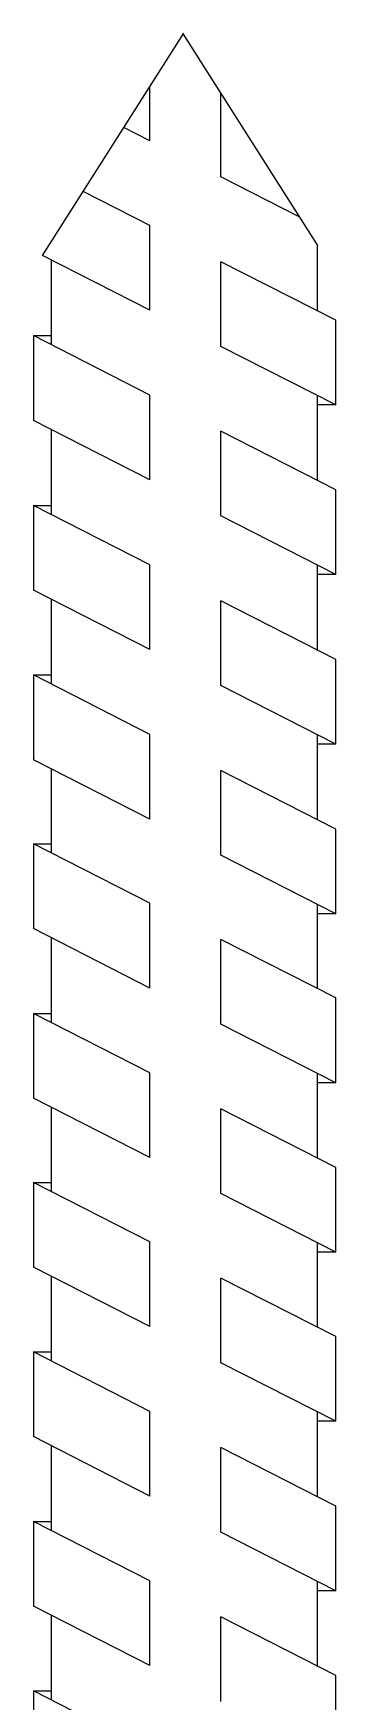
# Model space of a CAD drawing. Header units: millimetres. Extents: x -1985 to 969, y 203 to 500.
# Drawn here: x -1817.583 to -1817.083, y 473.484 to 476.241 of the extents above; entities that cross this region are included whole.
import ezdxf

# ---------------------------------------------------------------- set-up
doc = ezdxf.new("R2010")
doc.units = ezdxf.units.MM
doc.layers.add('ШПАЛА', color=7, linetype='Continuous')

# ---------------------------------------------------------------- blocks, each defined once
blk = doc.blocks.new('Анкер витой')
at = {"color": 252}
for p, q in [((-147934.1, -7285.29), (-147922.95, -7267.76)), ((-147911.34, -7286.12), (-147923.01, -7267.76)), ((-147920.22, -7276.64), (-147918.07, -7275.54)), ((-147932.61, -7282.95), (-147926.07, -7279.62)), ((-147920.22, -7283.65), (-147914.7, -7280.83)), ((-147935.58, -7291.47), (-147926.07, -7286.63)), ((-147920.22, -7290.65), (-147911.34, -7286.12)), ((-147935.58, -7298.47), (-147935.58, -7291.47)), ((-147935.58, -7298.47), (-147926.07, -7293.63)), ((-147920.22, -7297.66), (-147910.58, -7292.74)), ((-147910.58, -7292.74), (-147912.09, -7292.74)), ((-147910.58, -7292.74), (-147910.58, -7299.74)), ((-147935.58, -7298.47), (-147934.09, -7298.47)), ((-147920.22, -7304.66), (-147910.58, -7299.74)), ((-147935.58, -7305.48), (-147926.07, -7300.64)), ((-147935.58, -7312.48), (-147935.58, -7305.48)), ((-147920.22, -7311.68), (-147910.58, -7306.77)), ((-147910.58, -7306.77), (-147912.09, -7306.77)), ((-147910.58, -7306.77), (-147910.58, -7313.77)), ((-147935.58, -7312.48), (-147926.07, -7307.64)), ((-147935.58, -7312.48), (-147934.09, -7312.48)), ((-147920.22, -7318.68), (-147910.58, -7313.77)), ((-147935.58, -7319.51), (-147926.07, -7314.66)), ((-147935.58, -7326.51), (-147935.58, -7319.51)), ((-147920.22, -7325.69), (-147910.58, -7320.78)), ((-147910.58, -7320.78), (-147912.09, -7320.78)), ((-147910.58, -7320.78), (-147910.58, -7327.78)), ((-147935.58, -7326.51), (-147926.07, -7321.66)), ((-147935.58, -7326.51), (-147934.09, -7326.51)), ((-147920.22, -7332.69), (-147910.58, -7327.78)), ((-147935.58, -7333.52), (-147926.07, -7328.67)), ((-147935.58, -7340.52), (-147935.58, -7333.52)), ((-147920.22, -7339.65), (-147910.58, -7334.73)), ((-147910.58, -7334.73), (-147912.09, -7334.73)), ((-147910.58, -7334.73), (-147910.58, -7341.73)), ((-147935.58, -7340.52), (-147926.07, -7335.67)), ((-147935.58, -7340.52), (-147934.09, -7340.52)), ((-147920.22, -7346.65), (-147910.58, -7341.73)), ((-147935.58, -7347.47), (-147926.07, -7342.63)), ((-147935.58, -7354.47), (-147935.58, -7347.47)), ((-147920.22, -7353.66), (-147910.58, -7348.74)), ((-147910.58, -7348.74), (-147912.09, -7348.74)), ((-147910.58, -7348.74), (-147910.58, -7355.74)), ((-147935.58, -7354.47), (-147926.07, -7349.63)), ((-147935.58, -7354.47), (-147934.09, -7354.47)), ((-147935.58, -7361.48), (-147926.07, -7356.64)), ((-147920.22, -7360.66), (-147910.58, -7355.74)), ((-147935.58, -7368.48), (-147935.58, -7361.48)), ((-147935.58, -7368.48), (-147926.07, -7363.64)), ((-147920.22, -7367.63), (-147910.58, -7362.71)), ((-147910.58, -7362.71), (-147912.09, -7362.71)), ((-147910.58, -7362.71), (-147910.58, -7369.71)), ((-147935.58, -7368.48), (-147934.09, -7368.48)), ((-147935.58, -7375.45), (-147926.07, -7370.61)), ((-147920.22, -7374.63), (-147910.58, -7369.71)), ((-147935.58, -7382.45), (-147935.58, -7375.45)), ((-147935.58, -7382.45), (-147926.07, -7377.61)), ((-147920.22, -7381.64), (-147910.58, -7376.72)), ((-147910.58, -7376.72), (-147912.09, -7376.72)), ((-147910.58, -7376.72), (-147910.58, -7383.72)), ((-147935.58, -7382.45), (-147934.09, -7382.45)), ((-147935.58, -7389.46), (-147926.07, -7384.62)), ((-147920.22, -7388.64), (-147910.58, -7383.72)), ((-147935.58, -7396.46), (-147935.58, -7389.46)), ((-147920.22, -7395.63), (-147910.58, -7390.72)), ((-147910.58, -7390.72), (-147912.09, -7390.72)), ((-147910.58, -7390.72), (-147910.58, -7397.72)), ((-147935.58, -7396.46), (-147926.07, -7391.62)), ((-147935.58, -7396.46), (-147934.09, -7396.46)), ((-147920.22, -7402.63), (-147910.58, -7397.72)), ((-147935.58, -7403.46), (-147926.07, -7398.61)), ((-147935.58, -7410.46), (-147935.58, -7403.46)), ((-147935.58, -7417.47), (-147910.58, -7404.73)), ((-147910.58, -7404.73), (-147912.09, -7404.73)), ((-147910.58, -7404.73), (-147910.58, -7411.73))]:
    blk.add_line(p, q, dxfattribs=at)
at = {"layer": 'ШПАЛА', "color": 252}
for p, q in [((-147926.07, -7279.62), (-147926.07, -7272.67)), ((-147920.22, -7276.64), (-147920.22, -7272.15)), ((-147920.22, -7290.65), (-147920.22, -7283.65)), ((-147934.09, -7290.71), (-147934.09, -7285.27)), ((-147926.07, -7293.63), (-147926.07, -7286.63)), ((-147912.09, -7293.51), (-147912.09, -7286.5)), ((-147934.09, -7304.72), (-147934.09, -7297.71)), ((-147920.22, -7304.66), (-147920.22, -7297.66)), ((-147912.09, -7307.54), (-147912.09, -7300.51)), ((-147926.07, -7307.64), (-147926.07, -7300.64)), ((-147934.09, -7318.75), (-147934.09, -7311.72)), ((-147920.22, -7318.68), (-147920.22, -7311.68)), ((-147926.07, -7321.66), (-147926.07, -7314.66)), ((-147912.09, -7321.55), (-147912.09, -7314.54)), ((-147934.09, -7332.76), (-147934.09, -7325.75)), ((-147920.22, -7332.69), (-147920.22, -7325.69)), ((-147926.07, -7335.67), (-147926.07, -7328.67)), ((-147912.09, -7335.5), (-147912.09, -7328.55)), ((-147934.09, -7346.71), (-147934.09, -7339.76)), ((-147920.22, -7346.65), (-147920.22, -7339.65)), ((-147926.07, -7349.63), (-147926.07, -7342.63)), ((-147912.09, -7349.51), (-147912.09, -7342.5)), ((-147934.09, -7360.72), (-147934.09, -7353.71)), ((-147920.22, -7360.66), (-147920.22, -7353.66)), ((-147926.07, -7363.64), (-147926.07, -7356.64)), ((-147912.09, -7363.48), (-147912.09, -7356.51)), ((-147934.09, -7374.69), (-147934.09, -7367.72)), ((-147920.22, -7374.63), (-147920.22, -7367.63)), ((-147926.07, -7377.61), (-147926.07, -7370.61)), ((-147912.09, -7377.49), (-147912.09, -7370.48)), ((-147934.09, -7388.7), (-147934.09, -7381.69)), ((-147920.22, -7388.64), (-147920.22, -7381.64)), ((-147926.07, -7391.62), (-147926.07, -7384.62)), ((-147912.09, -7391.49), (-147912.09, -7384.49)), ((-147934.09, -7402.7), (-147934.09, -7395.7)), ((-147920.22, -7402.63), (-147920.22, -7395.63)), ((-147926.07, -7405.61), (-147926.07, -7398.61)), ((-147912.09, -7405.5), (-147912.09, -7398.49))]:
    blk.add_line(p, q, dxfattribs=at)

msp = doc.modelspace()

# ---------------------------------------------------------------- block references
at = {"extrusion": (0, 0, -1), "xscale": 0.01999999999998181, "yscale": 0.01999999999998181, "zscale": -0.02}
msp.add_blockref('Анкер витой', (4775.7945, 621.5965), dxfattribs=at)

doc.saveas('drawing.dxf')
